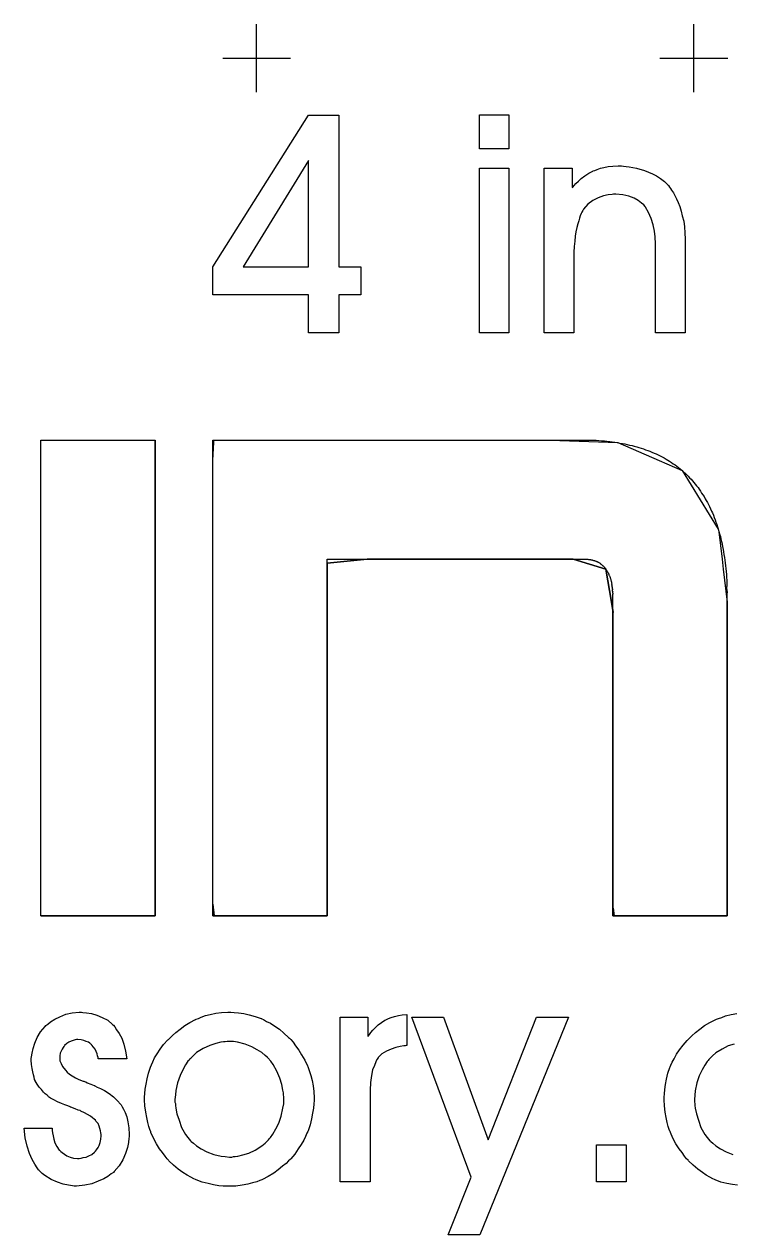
# Model space of a CAD drawing. Extents: x -69.4 to 29.6, y -21.9 to 37.7.
# Drawn here: x -44.67 to -39.97, y 16.65 to 24.66 of the extents above; entities that cross this region are included whole.
import ezdxf

# ---------------------------------------------------------------- set-up
doc = ezdxf.new("R2010")
doc.units = 0
doc.layers.add('gg1', color=1, linetype='CONTINUOUS')
doc.layers.add('gto', color=5, linetype='CONTINUOUS')

msp = doc.modelspace()

# ---------------------------------------------------------------- linework, layer by layer
at = {"layer": 'gg1', "color": 1}
for points in [[(-43.125086, 24.212048), (-43.125086, 24.662049)], [(-40.22908, 24.212048), (-40.22908, 24.662049)], [(-43.350087, 24.437049), (-42.900086, 24.437049)], [(-40.454081, 24.437049), (-40.00408, 24.437049)]]:
    msp.add_lwpolyline(points, dxfattribs=at)
at = {"layer": 'gto', "color": 5}
for points in [[(-42.580085, 23.055046), (-42.435085, 23.055046), (-42.435085, 22.870046), (-42.580085, 22.870046), (-42.580085, 22.618045), (-42.782086, 22.618045), (-42.782086, 22.870046), (-43.416087, 22.870046), (-43.416087, 23.055046), (-42.782086, 24.059048), (-42.580085, 24.059048), (-42.580085, 23.055046)], [(-41.454083, 23.836048), (-41.649083, 23.836048), (-41.649083, 24.062048), (-41.454083, 24.062048), (-41.454083, 23.836048)], [(-42.782086, 23.760048), (-43.214086, 23.055046), (-42.782086, 23.055046), (-42.782086, 23.760048)], [(-40.694081, 23.722047), (-40.678081, 23.720047), (-40.656081, 23.717047), (-40.609081, 23.708047), (-40.556081, 23.694047), (-40.502081, 23.672047), (-40.476081, 23.658047), (-40.450081, 23.641047), (-40.423081, 23.620047), (-40.402081, 23.599047), (-40.400081, 23.596047), (-40.397081, 23.594047), (-40.390081, 23.584047), (-40.383081, 23.575047), (-40.376081, 23.563047), (-40.364081, 23.546047), (-40.355081, 23.527047), (-40.343081, 23.506047), (-40.333081, 23.482047), (-40.321081, 23.456047), (-40.312081, 23.425047), (-40.305081, 23.394047), (-40.295081, 23.359047), (-40.290081, 23.321047), (-40.288081, 23.280047), (-40.286081, 23.238046), (-40.286081, 22.618045), (-40.483081, 22.618045), (-40.483081, 23.195046), (-40.483081, 23.197046), (-40.483081, 23.202046), (-40.483081, 23.212046), (-40.483081, 23.223046), (-40.485081, 23.238046), (-40.485081, 23.254047), (-40.490081, 23.292047), (-40.499081, 23.333047), (-40.511081, 23.375047), (-40.528081, 23.416047), (-40.549081, 23.451047), (-40.552081, 23.456047), (-40.561081, 23.466047), (-40.575081, 23.478047), (-40.597081, 23.494047), (-40.625081, 23.511047), (-40.659081, 23.523047), (-40.699081, 23.532047), (-40.746081, 23.537047), (-40.761082, 23.537047), (-40.770082, 23.535047), (-40.796082, 23.532047), (-40.827082, 23.525047), (-40.863082, 23.513047), (-40.898082, 23.494047), (-40.932082, 23.470047), (-40.960082, 23.437047), (-40.962082, 23.432047), (-40.965082, 23.428047), (-40.970082, 23.418047), (-40.974082, 23.409047), (-40.981082, 23.394047), (-40.986082, 23.378047), (-40.991082, 23.361047), (-40.998082, 23.340047), (-41.003082, 23.316047), (-41.010082, 23.288047), (-41.015082, 23.259047), (-41.017082, 23.226046), (-41.022082, 23.190046), (-41.024082, 23.152046), (-41.024082, 23.112046), (-41.024082, 22.618045), (-41.221082, 22.618045), (-41.221082, 23.708047), (-41.034082, 23.708047), (-41.034082, 23.582047), (-41.031082, 23.584047), (-41.022082, 23.594047), (-41.010082, 23.608047), (-40.993082, 23.622047), (-40.974082, 23.641047), (-40.951082, 23.658047), (-40.924082, 23.675047), (-40.898082, 23.689047), (-40.896082, 23.691047), (-40.884082, 23.694047), (-40.870082, 23.701047), (-40.848082, 23.708047), (-40.825082, 23.713047), (-40.796082, 23.720047), (-40.765082, 23.722047), (-40.730081, 23.725047), (-40.708081, 23.725047), (-40.694081, 23.722047)], [(-41.454083, 22.618045), (-41.649083, 22.618045), (-41.649083, 23.708047), (-41.454083, 23.708047), (-41.454083, 22.618045)], [(-43.797088, 18.758038), (-44.555089, 18.758038), (-44.555089, 21.908044), (-43.797088, 21.908044), (-43.797088, 18.758038)], [(-44.555089, 18.758038), (-44.555089, 21.908044)], [(-44.555089, 18.758038), (-44.555089, 21.908044)], [(-44.555089, 18.758038), (-43.797088, 18.758038), (-43.797088, 21.908044)], [(-44.555089, 21.908044), (-43.797088, 21.908044)], [(-43.797088, 18.758038), (-43.797088, 21.908044)], [(-43.415087, 21.909044), (-43.414087, 21.909044)], [(-43.415087, 21.908044), (-43.415087, 21.909044)], [(-40.732081, 21.892044), (-40.458081, 21.773044), (-40.307081, 21.707043), (-40.06708, 21.318043), (-40.06408, 21.301043), (-40.04208, 21.121042), (-40.03408, 21.055042), (-40.00708, 20.835042), (-40.00708, 20.768042), (-40.00708, 20.19404), (-40.00708, 20.00404), (-40.00708, 19.245038), (-40.00708, 19.086038), (-40.00708, 18.896038), (-40.00708, 18.810038), (-40.00708, 18.758038), (-40.756082, 18.758038), (-40.764082, 18.810038), (-40.764082, 18.896038), (-40.764082, 19.086038), (-40.764082, 19.245038), (-40.764082, 20.00404), (-40.764082, 20.19404), (-40.764082, 20.768042), (-40.775082, 20.835042), (-40.812082, 21.055042), (-41.027082, 21.121042), (-42.392085, 21.121042), (-42.658085, 21.094042), (-42.658085, 20.831042), (-42.658085, 20.627041), (-42.658085, 20.373041), (-42.658085, 19.306039), (-42.658085, 19.250039), (-42.658085, 18.913038), (-42.658085, 18.836038), (-42.658085, 18.758038), (-43.406087, 18.758038), (-43.415087, 18.836038), (-43.415087, 18.913038), (-43.415087, 19.250039), (-43.415087, 19.306039), (-43.415087, 20.373041), (-43.415087, 20.627041), (-43.415087, 20.831042), (-43.415087, 21.094042), (-43.415087, 21.121042), (-43.415087, 21.301043), (-43.415087, 21.318043), (-43.415087, 21.707043), (-43.415087, 21.773044), (-43.409087, 21.892044), (-43.408087, 21.908044), (-41.181082, 21.908044), (-40.732081, 21.892044)], [(-43.415087, 21.906044), (-43.415087, 21.908044)], [(-43.415087, 21.901044), (-43.415087, 21.906044)], [(-43.415087, 21.895044), (-43.415087, 21.901044)], [(-43.415087, 21.887044), (-43.415087, 21.895044)], [(-43.415087, 21.773044), (-43.409087, 21.892044)], [(-43.415087, 21.878044), (-43.415087, 21.887044)], [(-43.414087, 21.909044), (-43.411087, 21.909044)], [(-43.411087, 21.909044), (-43.407087, 21.909044)], [(-43.409087, 21.892044), (-43.408087, 21.908044)], [(-43.407087, 21.909044), (-43.401087, 21.909044)], [(-43.401087, 21.909044), (-43.394087, 21.909044)], [(-43.394087, 21.909044), (-43.387087, 21.909044)], [(-43.387087, 21.909044), (-43.377087, 21.909044)], [(-43.377087, 21.909044), (-43.366087, 21.909044)], [(-43.366087, 21.909044), (-43.353087, 21.909044)], [(-43.353087, 21.909044), (-43.341087, 21.909044)], [(-43.341087, 21.909044), (-43.326087, 21.909044)], [(-43.326087, 21.909044), (-43.311087, 21.909044)], [(-43.311087, 21.909044), (-43.294087, 21.909044)], [(-43.294087, 21.909044), (-43.276087, 21.909044)], [(-43.276087, 21.909044), (-43.257087, 21.909044)], [(-43.257087, 21.909044), (-43.237086, 21.909044)], [(-43.237086, 21.909044), (-43.216086, 21.909044)], [(-43.216086, 21.909044), (-43.194086, 21.909044)], [(-43.194086, 21.909044), (-43.171086, 21.909044)], [(-43.171086, 21.909044), (-43.147086, 21.909044)], [(-43.147086, 21.909044), (-43.123086, 21.909044)], [(-43.123086, 21.909044), (-43.098086, 21.909044)], [(-43.098086, 21.909044), (-43.070086, 21.909044)], [(-43.070086, 21.909044), (-43.043086, 21.909044)], [(-43.043086, 21.909044), (-43.016086, 21.909044)], [(-43.016086, 21.909044), (-42.987086, 21.909044)], [(-42.987086, 21.909044), (-42.957086, 21.909044)], [(-42.957086, 21.909044), (-42.927086, 21.909044)], [(-42.927086, 21.909044), (-42.897086, 21.909044)], [(-42.897086, 21.909044), (-42.865086, 21.909044)], [(-42.865086, 21.909044), (-42.834086, 21.909044)], [(-42.834086, 21.909044), (-42.801086, 21.909044)], [(-42.801086, 21.909044), (-42.768086, 21.909044)], [(-42.768086, 21.909044), (-42.735085, 21.909044)], [(-42.735085, 21.909044), (-42.700085, 21.909044)], [(-42.700085, 21.909044), (-42.666085, 21.909044)], [(-42.666085, 21.909044), (-42.631085, 21.909044)], [(-42.631085, 21.909044), (-42.596085, 21.909044)], [(-42.596085, 21.909044), (-42.560085, 21.909044)], [(-42.560085, 21.909044), (-42.525085, 21.909044)], [(-42.525085, 21.909044), (-42.489085, 21.909044)], [(-42.489085, 21.909044), (-42.452085, 21.909044)], [(-42.452085, 21.909044), (-42.416085, 21.909044)], [(-42.416085, 21.909044), (-42.379085, 21.909044)], [(-42.379085, 21.909044), (-42.342085, 21.909044)], [(-42.342085, 21.909044), (-42.305085, 21.909044)], [(-42.305085, 21.909044), (-42.268085, 21.909044)], [(-42.268085, 21.909044), (-42.231084, 21.909044)], [(-42.231084, 21.909044), (-42.193084, 21.909044)], [(-42.193084, 21.909044), (-42.156084, 21.909044)], [(-42.156084, 21.909044), (-42.119084, 21.909044)], [(-42.119084, 21.909044), (-42.082084, 21.909044)], [(-42.082084, 21.909044), (-42.046084, 21.909044)], [(-42.046084, 21.909044), (-42.009084, 21.909044)], [(-42.009084, 21.909044), (-41.972084, 21.909044)], [(-41.972084, 21.909044), (-41.935084, 21.909044)], [(-41.935084, 21.909044), (-41.899084, 21.909044)], [(-41.899084, 21.909044), (-41.862084, 21.909044)], [(-41.862084, 21.909044), (-41.826084, 21.909044)], [(-41.826084, 21.909044), (-41.791084, 21.909044)], [(-41.791084, 21.909044), (-41.755084, 21.909044)], [(-41.755084, 21.909044), (-41.720083, 21.909044)], [(-41.720083, 21.909044), (-41.685083, 21.909044)], [(-41.685083, 21.909044), (-41.651083, 21.909044)], [(-41.651083, 21.909044), (-41.617083, 21.909044)], [(-41.617083, 21.909044), (-41.584083, 21.909044)], [(-41.584083, 21.909044), (-41.552083, 21.909044)], [(-41.552083, 21.909044), (-41.520083, 21.909044)], [(-41.520083, 21.909044), (-41.488083, 21.909044)], [(-41.488083, 21.909044), (-41.457083, 21.909044)], [(-41.457083, 21.909044), (-41.427083, 21.909044)], [(-41.427083, 21.909044), (-41.396083, 21.909044)], [(-41.396083, 21.909044), (-41.368083, 21.909044)], [(-41.368083, 21.909044), (-41.339083, 21.909044)], [(-41.339083, 21.909044), (-41.312083, 21.909044)], [(-41.312083, 21.909044), (-41.285083, 21.909044)], [(-41.285083, 21.909044), (-41.259083, 21.909044)], [(-41.259083, 21.909044), (-41.234082, 21.909044)], [(-41.234082, 21.909044), (-41.210082, 21.909044)], [(-41.210082, 21.909044), (-41.186082, 21.909044)], [(-41.186082, 21.909044), (-41.164082, 21.909044)], [(-41.181082, 21.908044), (-40.732081, 21.892044)], [(-41.164082, 21.909044), (-41.142082, 21.909044)], [(-41.142082, 21.909044), (-41.122082, 21.909044)], [(-41.122082, 21.909044), (-41.102082, 21.909044)], [(-41.102082, 21.909044), (-41.084082, 21.909044)], [(-41.084082, 21.909044), (-41.066082, 21.909044)], [(-41.066082, 21.909044), (-41.051082, 21.909044)], [(-41.051082, 21.909044), (-41.035082, 21.909044)], [(-41.035082, 21.909044), (-41.022082, 21.909044)], [(-41.022082, 21.909044), (-41.009082, 21.909044)], [(-41.009082, 21.909044), (-40.997082, 21.909044)], [(-40.997082, 21.909044), (-40.988082, 21.909044)], [(-40.988082, 21.909044), (-40.979082, 21.909044)], [(-40.979082, 21.909044), (-40.971082, 21.909044)], [(-40.971082, 21.909044), (-40.965082, 21.909044)], [(-40.965082, 21.909044), (-40.960082, 21.909044)], [(-40.960082, 21.909044), (-40.957082, 21.909044)], [(-40.957082, 21.909044), (-40.955082, 21.909044)], [(-40.955082, 21.909044), (-40.951082, 21.909044)], [(-40.951082, 21.909044), (-40.931082, 21.908044)], [(-40.931082, 21.908044), (-40.913082, 21.908044)], [(-40.913082, 21.908044), (-40.894082, 21.907044)], [(-40.894082, 21.907044), (-40.876082, 21.907044)], [(-40.876082, 21.907044), (-40.857082, 21.906044)], [(-40.857082, 21.906044), (-40.840082, 21.904044)], [(-40.840082, 21.904044), (-40.821082, 21.903044)], [(-40.821082, 21.903044), (-40.804082, 21.901044)], [(-40.804082, 21.901044), (-40.786082, 21.899044)], [(-40.786082, 21.899044), (-40.770082, 21.897044)], [(-40.770082, 21.897044), (-40.752082, 21.895044)], [(-40.752082, 21.895044), (-40.736081, 21.892044)], [(-40.736081, 21.892044), (-40.719081, 21.889044)], [(-40.732081, 21.892044), (-40.458081, 21.773044)], [(-40.719081, 21.889044), (-40.702081, 21.886044)], [(-40.702081, 21.886044), (-40.686081, 21.883044)], [(-40.686081, 21.883044), (-40.670081, 21.880044)], [(-43.415087, 21.867044), (-43.415087, 21.878044)], [(-43.415087, 21.854044), (-43.415087, 21.867044)], [(-43.415087, 21.839044), (-43.415087, 21.854044)], [(-43.415087, 21.824044), (-43.415087, 21.839044)], [(-43.415087, 21.805044), (-43.415087, 21.824044)], [(-43.415087, 21.787044), (-43.415087, 21.805044)], [(-40.670081, 21.880044), (-40.654081, 21.876044)], [(-40.654081, 21.876044), (-40.638081, 21.873044)], [(-40.638081, 21.873044), (-40.623081, 21.869044)], [(-40.623081, 21.869044), (-40.607081, 21.865044)], [(-40.607081, 21.865044), (-40.593081, 21.860044)], [(-40.593081, 21.860044), (-40.578081, 21.855044)], [(-40.578081, 21.855044), (-40.562081, 21.850044)], [(-40.562081, 21.850044), (-40.548081, 21.845044)], [(-40.548081, 21.845044), (-40.534081, 21.840044)], [(-40.534081, 21.840044), (-40.520081, 21.835044)], [(-40.520081, 21.835044), (-40.506081, 21.829044)], [(-40.506081, 21.829044), (-40.492081, 21.823044)], [(-40.492081, 21.823044), (-40.479081, 21.817044)], [(-40.479081, 21.817044), (-40.465081, 21.810044)], [(-40.465081, 21.810044), (-40.451081, 21.804044)], [(-40.451081, 21.804044), (-40.439081, 21.798044)], [(-43.415087, 21.766044), (-43.415087, 21.787044)], [(-43.415087, 21.707043), (-43.415087, 21.773044)], [(-43.415087, 21.744043), (-43.415087, 21.766044)], [(-43.415087, 21.721043), (-43.415087, 21.744043)], [(-43.415087, 21.696043), (-43.415087, 21.721043)], [(-40.458081, 21.773044), (-40.307081, 21.707043)], [(-40.439081, 21.798044), (-40.426081, 21.790044)], [(-40.426081, 21.790044), (-40.413081, 21.783044)], [(-40.413081, 21.783044), (-40.401081, 21.775044)], [(-40.401081, 21.775044), (-40.389081, 21.768044)], [(-40.389081, 21.768044), (-40.376081, 21.761044)], [(-40.376081, 21.761044), (-40.365081, 21.752044)], [(-40.365081, 21.752044), (-40.353081, 21.744043)], [(-40.353081, 21.744043), (-40.341081, 21.735043)], [(-40.341081, 21.735043), (-40.331081, 21.727043)], [(-40.331081, 21.727043), (-40.319081, 21.718043)], [(-43.415087, 21.318043), (-43.415087, 21.707043)], [(-43.415087, 21.670043), (-43.415087, 21.696043)], [(-43.415087, 21.643043), (-43.415087, 21.670043)], [(-43.415087, 21.614043), (-43.415087, 21.643043)], [(-40.319081, 21.718043), (-40.308081, 21.709043)], [(-40.308081, 21.709043), (-40.298081, 21.699043)], [(-40.307081, 21.707043), (-40.06708, 21.318043)], [(-40.298081, 21.699043), (-40.287081, 21.690043)], [(-40.287081, 21.690043), (-40.277081, 21.680043)], [(-40.277081, 21.680043), (-40.267081, 21.670043)], [(-40.267081, 21.670043), (-40.257081, 21.659043)], [(-40.257081, 21.659043), (-40.24708, 21.650043)], [(-40.24708, 21.650043), (-40.23808, 21.639043)], [(-43.415087, 21.584043), (-43.415087, 21.614043)], [(-43.415087, 21.553043), (-43.415087, 21.584043)], [(-40.23808, 21.639043), (-40.22908, 21.628043)], [(-40.22908, 21.628043), (-40.22008, 21.617043)], [(-40.22008, 21.617043), (-40.21008, 21.606043)], [(-40.21008, 21.606043), (-40.20108, 21.594043)], [(-40.20108, 21.594043), (-40.19408, 21.583043)], [(-40.19408, 21.583043), (-40.18508, 21.571043)], [(-40.18508, 21.571043), (-40.17708, 21.558043)], [(-43.415087, 21.521043), (-43.415087, 21.553043)], [(-43.415087, 21.488043), (-43.415087, 21.521043)], [(-43.415087, 21.454043), (-43.415087, 21.488043)], [(-40.17708, 21.558043), (-40.16808, 21.546043)], [(-40.16808, 21.546043), (-40.16008, 21.534043)], [(-40.16008, 21.534043), (-40.15408, 21.520043)], [(-40.15408, 21.520043), (-40.14608, 21.508043)], [(-40.14608, 21.508043), (-40.13908, 21.495043)], [(-40.13908, 21.495043), (-40.13108, 21.481043)], [(-40.13108, 21.481043), (-40.12408, 21.468043)], [(-43.415087, 21.419043), (-43.415087, 21.454043)], [(-43.415087, 21.382043), (-43.415087, 21.419043)], [(-40.12408, 21.468043), (-40.11908, 21.454043)], [(-40.11908, 21.454043), (-40.11208, 21.439043)], [(-40.11208, 21.439043), (-40.10608, 21.426043)], [(-40.10608, 21.426043), (-40.09908, 21.411043)], [(-40.09908, 21.411043), (-40.09308, 21.397043)], [(-43.415087, 21.345043), (-43.415087, 21.382043)], [(-43.415087, 21.307043), (-43.415087, 21.345043)], [(-40.09308, 21.397043), (-40.08708, 21.381043)], [(-40.08708, 21.381043), (-40.08308, 21.366043)], [(-40.08308, 21.366043), (-40.07708, 21.351043)], [(-40.07708, 21.351043), (-40.07208, 21.335043)], [(-40.07208, 21.335043), (-40.06708, 21.320043)], [(-40.06708, 21.320043), (-40.06208, 21.303043)], [(-43.415087, 21.301043), (-43.415087, 21.318043)], [(-43.415087, 21.268043), (-43.415087, 21.307043)], [(-43.415087, 21.121042), (-43.415087, 21.301043)], [(-43.415087, 21.229042), (-43.415087, 21.268043)], [(-40.06708, 21.318043), (-40.06408, 21.301043)], [(-40.06408, 21.301043), (-40.04208, 21.121042)], [(-40.06208, 21.303043), (-40.05808, 21.288043)], [(-40.05808, 21.288043), (-40.05308, 21.271043)], [(-40.05308, 21.271043), (-40.04908, 21.255043)], [(-40.04908, 21.255043), (-40.04608, 21.238042)], [(-43.415087, 21.188042), (-43.415087, 21.229042)], [(-43.415087, 21.148042), (-43.415087, 21.188042)], [(-40.04608, 21.238042), (-40.04208, 21.221042)], [(-40.04208, 21.221042), (-40.03808, 21.203042)], [(-40.03808, 21.203042), (-40.03508, 21.185042)], [(-40.03508, 21.185042), (-40.03208, 21.168042)], [(-40.03208, 21.168042), (-40.02908, 21.150042)], [(-43.415087, 21.106042), (-43.415087, 21.148042)], [(-43.415087, 21.094042), (-43.415087, 21.121042)], [(-43.415087, 18.758038), (-43.414087, 18.758038), (-43.413087, 18.758038), (-43.412087, 18.758038), (-43.410087, 18.758038), (-43.408087, 18.758038), (-43.405087, 18.758038), (-43.402087, 18.758038), (-43.398087, 18.758038), (-43.395087, 18.758038), (-43.390087, 18.758038), (-43.387087, 18.758038), (-43.381087, 18.758038), (-43.376087, 18.758038), (-43.370087, 18.758038), (-43.364087, 18.758038), (-43.358087, 18.758038), (-43.352087, 18.758038), (-43.345087, 18.758038), (-43.338087, 18.758038), (-43.330087, 18.758038), (-43.322087, 18.758038), (-43.315087, 18.758038), (-43.307087, 18.758038), (-43.298087, 18.758038), (-43.289087, 18.758038), (-43.280087, 18.758038), (-43.272087, 18.758038), (-43.262087, 18.758038), (-43.252087, 18.758038), (-43.243086, 18.758038), (-43.233086, 18.758038), (-43.223086, 18.758038), (-43.212086, 18.758038), (-43.203086, 18.758038), (-43.192086, 18.758038), (-43.181086, 18.758038), (-43.171086, 18.758038), (-43.160086, 18.758038), (-43.149086, 18.758038), (-43.137086, 18.758038), (-43.127086, 18.758038), (-43.115086, 18.758038), (-43.104086, 18.758038), (-43.093086, 18.758038), (-43.082086, 18.758038), (-43.070086, 18.758038), (-43.059086, 18.758038), (-43.047086, 18.758038), (-43.036086, 18.758038), (-43.025086, 18.758038), (-43.013086, 18.758038), (-43.001086, 18.758038), (-42.990086, 18.758038), (-42.979086, 18.758038), (-42.967086, 18.758038), (-42.956086, 18.758038), (-42.945086, 18.758038), (-42.934086, 18.758038), (-42.923086, 18.758038), (-42.912086, 18.758038), (-42.901086, 18.758038), (-42.890086, 18.758038), (-42.880086, 18.758038), (-42.870086, 18.758038), (-42.859086, 18.758038), (-42.848086, 18.758038), (-42.839086, 18.758038), (-42.829086, 18.758038), (-42.819086, 18.758038), (-42.809086, 18.758038), (-42.801086, 18.758038), (-42.791086, 18.758038), (-42.782086, 18.758038), (-42.774086, 18.758038), (-42.766086, 18.758038), (-42.757086, 18.758038), (-42.749085, 18.758038), (-42.741085, 18.758038), (-42.735085, 18.758038), (-42.728085, 18.758038), (-42.721085, 18.758038), (-42.714085, 18.758038), (-42.708085, 18.758038), (-42.701085, 18.758038), (-42.697085, 18.758038), (-42.691085, 18.758038), (-42.686085, 18.758038), (-42.682085, 18.758038), (-42.677085, 18.758038), (-42.674085, 18.758038), (-42.670085, 18.758038), (-42.667085, 18.758038), (-42.664085, 18.758038), (-42.662085, 18.758038), (-42.661085, 18.758038), (-42.660085, 18.758038), (-42.659085, 18.758038), (-42.658085, 18.758038), (-42.658085, 18.759038), (-42.658085, 18.762038), (-42.658085, 18.766038), (-42.658085, 18.772038), (-42.658085, 18.779038), (-42.658085, 18.788038), (-42.658085, 18.796038), (-42.658085, 18.807038), (-42.658085, 18.819038), (-42.658085, 18.832038), (-42.658085, 18.846038), (-42.658085, 18.862038), (-42.658085, 18.877038), (-42.658085, 18.895038), (-42.658085, 18.913038), (-42.658085, 18.933038), (-42.658085, 18.953038), (-42.658085, 18.974038), (-42.658085, 18.997038), (-42.658085, 19.019038), (-42.658085, 19.044038), (-42.658085, 19.068038), (-42.658085, 19.093038), (-42.658085, 19.119038), (-42.658085, 19.147038), (-42.658085, 19.175038), (-42.658085, 19.203038), (-42.658085, 19.231038), (-42.658085, 19.261039), (-42.658085, 19.292039), (-42.658085, 19.323039), (-42.658085, 19.354039), (-42.658085, 19.385039), (-42.658085, 19.417039), (-42.658085, 19.450039), (-42.658085, 19.483039), (-42.658085, 19.516039), (-42.658085, 19.551039), (-42.658085, 19.585039), (-42.658085, 19.620039), (-42.658085, 19.654039), (-42.658085, 19.689039), (-42.658085, 19.724039), (-42.658085, 19.76004), (-42.658085, 19.79504), (-42.658085, 19.83104), (-42.658085, 19.86604), (-42.658085, 19.90204), (-42.658085, 19.93804), (-42.658085, 19.97304), (-42.658085, 20.00904), (-42.658085, 20.04504), (-42.658085, 20.08004), (-42.658085, 20.11604), (-42.658085, 20.15104), (-42.658085, 20.18604), (-42.658085, 20.22104), (-42.658085, 20.256041), (-42.658085, 20.290041), (-42.658085, 20.324041), (-42.658085, 20.358041), (-42.658085, 20.392041), (-42.658085, 20.425041), (-42.658085, 20.458041), (-42.658085, 20.491041), (-42.658085, 20.522041), (-42.658085, 20.553041), (-42.658085, 20.584041), (-42.658085, 20.614041), (-42.658085, 20.644041), (-42.658085, 20.674041), (-42.658085, 20.702041), (-42.658085, 20.729041), (-42.658085, 20.756042), (-42.658085, 20.783042), (-42.658085, 20.808042), (-42.658085, 20.833042), (-42.658085, 20.857042), (-42.658085, 20.880042), (-42.658085, 20.902042), (-42.658085, 20.924042), (-42.658085, 20.944042), (-42.658085, 20.964042), (-42.658085, 20.982042), (-42.658085, 21.000042), (-42.658085, 21.016042), (-42.658085, 21.032042), (-42.658085, 21.045042), (-42.658085, 21.059042), (-42.658085, 21.071042), (-42.658085, 21.081042), (-42.658085, 21.091042), (-42.658085, 21.099042), (-42.658085, 21.106042), (-42.658085, 21.112042), (-42.658085, 21.116042), (-42.658085, 21.119042), (-42.658085, 21.120042), (-42.658085, 21.121042), (-42.657085, 21.121042), (-42.655085, 21.121042), (-42.652085, 21.121042), (-42.648085, 21.121042), (-42.643085, 21.121042), (-42.637085, 21.121042), (-42.631085, 21.121042), (-42.624085, 21.121042), (-42.615085, 21.121042), (-42.606085, 21.121042), (-42.595085, 21.121042), (-42.585085, 21.121042), (-42.573085, 21.121042), (-42.560085, 21.121042), (-42.548085, 21.121042), (-42.533085, 21.121042), (-42.518085, 21.121042), (-42.504085, 21.121042), (-42.487085, 21.121042), (-42.471085, 21.121042), (-42.454085, 21.121042), (-42.437085, 21.121042), (-42.418085, 21.121042), (-42.399085, 21.121042), (-42.379085, 21.121042), (-42.360085, 21.121042), (-42.339085, 21.121042), (-42.318085, 21.121042), (-42.298085, 21.121042), (-42.275085, 21.121042), (-42.254085, 21.121042), (-42.230084, 21.121042), (-42.208084, 21.121042), (-42.185084, 21.121042), (-42.161084, 21.121042), (-42.137084, 21.121042), (-42.114084, 21.121042), (-42.089084, 21.121042), (-42.064084, 21.121042), (-42.040084, 21.121042), (-42.014084, 21.121042), (-41.989084, 21.121042), (-41.964084, 21.121042), (-41.938084, 21.121042), (-41.913084, 21.121042), (-41.887084, 21.121042), (-41.862084, 21.121042), (-41.836084, 21.121042), (-41.810084, 21.121042), (-41.785084, 21.121042), (-41.758084, 21.121042), (-41.733083, 21.121042), (-41.707083, 21.121042), (-41.682083, 21.121042), (-41.656083, 21.121042), (-41.631083, 21.121042), (-41.606083, 21.121042), (-41.580083, 21.121042), (-41.555083, 21.121042), (-41.531083, 21.121042), (-41.506083, 21.121042), (-41.482083, 21.121042), (-41.459083, 21.121042), (-41.434083, 21.121042), (-41.411083, 21.121042), (-41.389083, 21.121042), (-41.365083, 21.121042), (-41.344083, 21.121042), (-41.321083, 21.121042), (-41.300083, 21.121042), (-41.280083, 21.121042), (-41.258083, 21.121042), (-41.239082, 21.121042), (-41.219082, 21.121042), (-41.200082, 21.121042), (-41.181082, 21.121042), (-41.164082, 21.121042), (-41.146082, 21.121042), (-41.130082, 21.121042), (-41.113082, 21.121042), (-41.098082, 21.121042), (-41.083082, 21.121042), (-41.069082, 21.121042), (-41.056082, 21.121042), (-41.043082, 21.121042), (-41.031082, 21.121042), (-41.020082, 21.121042), (-41.009082, 21.121042), (-41.000082, 21.121042), (-40.992082, 21.121042), (-40.984082, 21.121042), (-40.977082, 21.121042), (-40.970082, 21.121042), (-40.965082, 21.121042), (-40.961082, 21.121042), (-40.957082, 21.121042), (-40.956082, 21.121042), (-40.955082, 21.121042), (-40.953082, 21.121042), (-40.950082, 21.121042), (-40.946082, 21.120042), (-40.942082, 21.120042), (-40.938082, 21.120042), (-40.934082, 21.120042), (-40.931082, 21.120042), (-40.927082, 21.119042), (-40.923082, 21.119042), (-40.921082, 21.118042), (-40.917082, 21.118042), (-40.914082, 21.117042), (-40.910082, 21.116042), (-40.907082, 21.116042), (-40.903082, 21.115042), (-40.900082, 21.114042), (-40.897082, 21.113042), (-40.894082, 21.112042), (-40.890082, 21.112042), (-40.887082, 21.111042), (-40.884082, 21.110042), (-40.882082, 21.109042), (-40.879082, 21.108042), (-40.876082, 21.107042), (-40.873082, 21.105042), (-40.870082, 21.104042), (-40.867082, 21.103042), (-40.864082, 21.101042), (-40.861082, 21.100042), (-40.858082, 21.098042), (-40.856082, 21.096042), (-40.853082, 21.095042), (-40.850082, 21.093042), (-40.848082, 21.091042), (-40.846082, 21.089042), (-40.844082, 21.087042), (-40.841082, 21.085042), (-40.839082, 21.083042), (-40.836082, 21.081042), (-40.834082, 21.079042), (-40.831082, 21.077042), (-40.829082, 21.076042), (-40.827082, 21.073042), (-40.825082, 21.071042), (-40.822082, 21.069042), (-40.820082, 21.066042), (-40.818082, 21.064042), (-40.816082, 21.061042), (-40.814082, 21.058042), (-40.812082, 21.056042), (-40.811082, 21.053042), (-40.809082, 21.050042), (-40.807082, 21.047042), (-40.805082, 21.044042), (-40.804082, 21.042042), (-40.802082, 21.039042), (-40.800082, 21.036042), (-40.798082, 21.033042), (-40.797082, 21.030042), (-40.795082, 21.027042), (-40.794082, 21.024042), (-40.792082, 21.020042), (-40.791082, 21.017042), (-40.789082, 21.013042), (-40.788082, 21.010042), (-40.786082, 21.006042), (-40.785082, 21.003042), (-40.784082, 21.000042), (-40.782082, 20.996042), (-40.781082, 20.993042), (-40.780082, 20.989042), (-40.779082, 20.985042), (-40.778082, 20.981042), (-40.777082, 20.977042), (-40.776082, 20.973042), (-40.775082, 20.969042), (-40.775082, 20.966042), (-40.774082, 20.961042), (-40.773082, 20.957042), (-40.772082, 20.953042)], [(-43.415087, 21.063042), (-43.415087, 21.106042)], [(-43.415087, 20.831042), (-43.415087, 21.094042)], [(-42.658085, 21.094042), (-42.392085, 21.121042)], [(-42.658085, 20.831042), (-42.658085, 21.094042)], [(-41.027082, 21.121042), (-40.812082, 21.055042)], [(-40.04208, 21.121042), (-40.03408, 21.055042)], [(-40.02908, 21.150042), (-40.02608, 21.132042)], [(-40.02608, 21.132042), (-40.02308, 21.113042)], [(-40.02308, 21.113042), (-40.02108, 21.095042)], [(-40.02108, 21.095042), (-40.01908, 21.076042)], [(-43.415087, 21.020042), (-43.415087, 21.063042)], [(-43.415087, 20.976042), (-43.415087, 21.020042)], [(-40.812082, 21.055042), (-40.775082, 20.835042)], [(-40.03408, 21.055042), (-40.00708, 20.835042)], [(-40.01908, 21.076042), (-40.01608, 21.058042)], [(-40.01608, 21.058042), (-40.01508, 21.039042)], [(-40.01508, 21.039042), (-40.01308, 21.019042)], [(-40.01308, 21.019042), (-40.01208, 21.000042)], [(-40.01208, 21.000042), (-40.01108, 20.979042)], [(-43.415087, 20.932042), (-43.415087, 20.976042)], [(-43.415087, 20.888042), (-43.415087, 20.932042)], [(-40.772082, 20.948042), (-40.772082, 20.953042)], [(-40.772082, 20.948042), (-40.771082, 20.944042), (-40.770082, 20.939042)], [(-40.770082, 20.935042), (-40.770082, 20.939042)], [(-40.770082, 20.935042), (-40.769082, 20.931042), (-40.768082, 20.927042)], [(-40.768082, 20.922042), (-40.768082, 20.927042)], [(-40.768082, 20.922042), (-40.767082, 20.917042)], [(-40.01108, 20.979042), (-40.01008, 20.960042)], [(-40.01008, 20.960042), (-40.00908, 20.939042)], [(-40.00908, 20.919042), (-40.00908, 20.939042)], [(-43.415087, 20.842042), (-43.415087, 20.888042)], [(-43.415087, 20.796042), (-43.415087, 20.842042)], [(-40.767082, 20.912042), (-40.767082, 20.917042)], [(-40.767082, 20.908042), (-40.767082, 20.912042)], [(-40.767082, 20.908042), (-40.766082, 20.903042)], [(-40.766082, 20.898042), (-40.766082, 20.903042)], [(-40.766082, 20.894042), (-40.766082, 20.898042)], [(-40.766082, 20.894042), (-40.765082, 20.888042)], [(-40.765082, 20.883042), (-40.765082, 20.888042)], [(-40.765082, 20.878042), (-40.765082, 20.883042)], [(-40.765082, 20.873042), (-40.765082, 20.878042)], [(-40.765082, 20.868042), (-40.765082, 20.873042)], [(-40.765082, 20.862042), (-40.765082, 20.868042)], [(-40.765082, 20.858042), (-40.765082, 20.862042)], [(-40.765082, 20.858042), (-40.765082, 20.858042)], [(-40.765082, 20.856042), (-40.765082, 20.858042)], [(-40.765082, 20.852042), (-40.765082, 20.856042)], [(-40.765082, 20.848042), (-40.765082, 20.852042)], [(-40.765082, 20.842042), (-40.765082, 20.848042)], [(-40.765082, 20.835042), (-40.765082, 20.842042)], [(-40.00908, 20.919042), (-40.00808, 20.898042)], [(-40.00808, 18.758038), (-40.00808, 18.760038), (-40.00808, 18.763038), (-40.00808, 18.768038), (-40.00808, 18.773038), (-40.00808, 18.780038), (-40.00808, 18.788038), (-40.00808, 18.796038), (-40.00808, 18.807038), (-40.00808, 18.818038), (-40.00808, 18.829038), (-40.00808, 18.843038), (-40.00808, 18.857038), (-40.00808, 18.872038), (-40.00808, 18.888038), (-40.00808, 18.904038), (-40.00808, 18.922038), (-40.00808, 18.940038), (-40.00808, 18.960038), (-40.00808, 18.980038), (-40.00808, 19.001038), (-40.00808, 19.022038), (-40.00808, 19.044038), (-40.00808, 19.068038), (-40.00808, 19.091038), (-40.00808, 19.116038), (-40.00808, 19.141038), (-40.00808, 19.166038), (-40.00808, 19.192038), (-40.00808, 19.219038), (-40.00808, 19.246038), (-40.00808, 19.273039), (-40.00808, 19.301039), (-40.00808, 19.330039), (-40.00808, 19.359039), (-40.00808, 19.388039), (-40.00808, 19.417039), (-40.00808, 19.447039), (-40.00808, 19.478039), (-40.00808, 19.509039), (-40.00808, 19.539039), (-40.00808, 19.570039), (-40.00808, 19.601039), (-40.00808, 19.632039), (-40.00808, 19.663039), (-40.00808, 19.696039), (-40.00808, 19.727039), (-40.00808, 19.75904), (-40.00808, 19.79104), (-40.00808, 19.82204), (-40.00808, 19.85404), (-40.00808, 19.88604), (-40.00808, 19.91704), (-40.00808, 19.95004), (-40.00808, 19.98104), (-40.00808, 20.01204), (-40.00808, 20.04304), (-40.00808, 20.07404), (-40.00808, 20.10504), (-40.00808, 20.13504), (-40.00808, 20.16604), (-40.00808, 20.19604), (-40.00808, 20.22504), (-40.00808, 20.254041), (-40.00808, 20.283041), (-40.00808, 20.312041), (-40.00808, 20.340041), (-40.00808, 20.368041), (-40.00808, 20.394041), (-40.00808, 20.422041), (-40.00808, 20.448041), (-40.00808, 20.473041), (-40.00808, 20.498041), (-40.00808, 20.523041), (-40.00808, 20.546041), (-40.00808, 20.569041), (-40.00808, 20.592041), (-40.00808, 20.613041), (-40.00808, 20.635041), (-40.00808, 20.654041), (-40.00808, 20.674041), (-40.00808, 20.692041), (-40.00808, 20.710041), (-40.00808, 20.727041), (-40.00808, 20.743041), (-40.00808, 20.758042), (-40.00808, 20.772042), (-40.00808, 20.785042), (-40.00808, 20.797042), (-40.00808, 20.809042), (-40.00808, 20.819042), (-40.00808, 20.827042), (-40.00808, 20.835042), (-40.00808, 20.842042), (-40.00808, 20.848042), (-40.00808, 20.853042), (-40.00808, 20.856042), (-40.00808, 20.858042), (-40.00808, 20.858042), (-40.00808, 20.877042), (-40.00808, 20.898042)], [(-43.415087, 20.627041), (-43.415087, 20.831042)], [(-43.415087, 20.750042), (-43.415087, 20.796042)], [(-42.658085, 20.627041), (-42.658085, 20.831042)], [(-40.775082, 20.835042), (-40.764082, 20.768042)], [(-40.765082, 20.826042), (-40.765082, 20.835042)], [(-40.765082, 20.818042), (-40.765082, 20.826042)], [(-40.765082, 20.808042), (-40.765082, 20.818042)], [(-40.765082, 20.796042), (-40.765082, 20.808042)], [(-40.765082, 20.784042), (-40.765082, 20.796042)], [(-40.765082, 20.771042), (-40.765082, 20.784042)], [(-40.765082, 20.756042), (-40.765082, 20.771042)], [(-40.764082, 20.19404), (-40.764082, 20.768042)], [(-40.00708, 20.768042), (-40.00708, 20.835042)], [(-40.00708, 20.19404), (-40.00708, 20.768042)], [(-43.415087, 20.704041), (-43.415087, 20.750042)], [(-43.415087, 20.658041), (-43.415087, 20.704041)], [(-40.765082, 20.742041), (-40.765082, 20.756042)], [(-40.765082, 20.725041), (-40.765082, 20.742041)], [(-40.765082, 20.709041), (-40.765082, 20.725041)], [(-40.765082, 20.690041), (-40.765082, 20.709041)], [(-40.765082, 20.672041), (-40.765082, 20.690041)], [(-43.415087, 20.610041), (-43.415087, 20.658041)], [(-43.415087, 20.373041), (-43.415087, 20.627041)], [(-43.415087, 20.564041), (-43.415087, 20.610041)], [(-42.658085, 20.373041), (-42.658085, 20.627041)], [(-40.765082, 20.652041), (-40.765082, 20.672041)], [(-40.765082, 20.632041), (-40.765082, 20.652041)], [(-40.765082, 20.611041), (-40.765082, 20.632041)], [(-40.765082, 20.589041), (-40.765082, 20.611041)], [(-43.415087, 20.516041), (-43.415087, 20.564041)], [(-40.765082, 20.567041), (-40.765082, 20.589041)], [(-40.765082, 20.544041), (-40.765082, 20.567041)], [(-40.765082, 20.520041), (-40.765082, 20.544041)], [(-40.765082, 20.496041), (-40.765082, 20.520041)], [(-43.415087, 20.469041), (-43.415087, 20.516041)], [(-43.415087, 20.422041), (-43.415087, 20.469041)], [(-40.765082, 20.470041), (-40.765082, 20.496041)], [(-40.765082, 20.445041), (-40.765082, 20.470041)], [(-40.765082, 20.419041), (-40.765082, 20.445041)], [(-43.415087, 20.374041), (-43.415087, 20.422041)], [(-43.415087, 20.326041), (-43.415087, 20.374041)], [(-43.415087, 19.306039), (-43.415087, 20.373041)], [(-42.658085, 19.306039), (-42.658085, 20.373041)], [(-40.765082, 20.392041), (-40.765082, 20.419041)], [(-40.765082, 20.365041), (-40.765082, 20.392041)], [(-40.765082, 20.337041), (-40.765082, 20.365041)], [(-43.415087, 20.278041), (-43.415087, 20.326041)], [(-43.415087, 20.23104), (-43.415087, 20.278041)], [(-40.765082, 20.309041), (-40.765082, 20.337041)], [(-40.765082, 20.280041), (-40.765082, 20.309041)], [(-40.765082, 20.251041), (-40.765082, 20.280041)], [(-43.415087, 20.18304), (-43.415087, 20.23104)], [(-40.765082, 20.22204), (-40.765082, 20.251041)], [(-40.765082, 20.19304), (-40.765082, 20.22204)], [(-43.415087, 20.13504), (-43.415087, 20.18304)], [(-43.415087, 20.08904), (-43.415087, 20.13504)], [(-40.765082, 20.16304), (-40.765082, 20.19304)], [(-40.765082, 20.13204), (-40.765082, 20.16304)], [(-40.765082, 20.10204), (-40.765082, 20.13204)], [(-40.764082, 20.00404), (-40.764082, 20.19404)], [(-40.00708, 20.00404), (-40.00708, 20.19404)], [(-43.415087, 20.04104), (-43.415087, 20.08904)], [(-43.415087, 19.99404), (-43.415087, 20.04104)], [(-40.765082, 20.07104), (-40.765082, 20.10204)], [(-40.765082, 20.04004), (-40.765082, 20.07104)], [(-40.765082, 20.00904), (-40.765082, 20.04004)], [(-43.415087, 19.94804), (-43.415087, 19.99404)], [(-40.765082, 19.97804), (-40.765082, 20.00904)], [(-40.765082, 19.94604), (-40.765082, 19.97804)], [(-40.764082, 19.245038), (-40.764082, 20.00404)], [(-40.00708, 19.245038), (-40.00708, 20.00404)], [(-43.415087, 19.90204), (-43.415087, 19.94804)], [(-43.415087, 19.85604), (-43.415087, 19.90204)], [(-40.765082, 19.91404), (-40.765082, 19.94604)], [(-40.765082, 19.88204), (-40.765082, 19.91404)], [(-40.765082, 19.85104), (-40.765082, 19.88204)], [(-43.415087, 19.81004), (-43.415087, 19.85604)], [(-43.415087, 19.76604), (-43.415087, 19.81004)], [(-40.765082, 19.81904), (-40.765082, 19.85104)], [(-40.765082, 19.78704), (-40.765082, 19.81904)], [(-43.415087, 19.721039), (-43.415087, 19.76604)], [(-43.415087, 19.677039), (-43.415087, 19.721039)], [(-40.765082, 19.75604), (-40.765082, 19.78704)], [(-40.765082, 19.724039), (-40.765082, 19.75604)], [(-40.765082, 19.693039), (-40.765082, 19.724039)], [(-43.415087, 19.633039), (-43.415087, 19.677039)], [(-40.765082, 19.660039), (-40.765082, 19.693039)], [(-40.765082, 19.629039), (-40.765082, 19.660039)], [(-43.415087, 19.590039), (-43.415087, 19.633039)], [(-43.415087, 19.548039), (-43.415087, 19.590039)], [(-40.765082, 19.598039), (-40.765082, 19.629039)], [(-40.765082, 19.567039), (-40.765082, 19.598039)], [(-40.765082, 19.536039), (-40.765082, 19.567039)], [(-43.415087, 19.507039), (-43.415087, 19.548039)], [(-43.415087, 19.465039), (-43.415087, 19.507039)], [(-40.765082, 19.505039), (-40.765082, 19.536039)], [(-40.765082, 19.475039), (-40.765082, 19.505039)], [(-43.415087, 19.425039), (-43.415087, 19.465039)], [(-43.415087, 19.386039), (-43.415087, 19.425039)], [(-40.765082, 19.444039), (-40.765082, 19.475039)], [(-40.765082, 19.414039), (-40.765082, 19.444039)], [(-40.765082, 19.385039), (-40.765082, 19.414039)], [(-43.415087, 19.347039), (-43.415087, 19.386039)], [(-43.415087, 19.309039), (-43.415087, 19.347039)], [(-40.765082, 19.356039), (-40.765082, 19.385039)], [(-40.765082, 19.327039), (-40.765082, 19.356039)], [(-40.765082, 19.298039), (-40.765082, 19.327039)], [(-43.415087, 19.272039), (-43.415087, 19.309039)], [(-43.415087, 19.250039), (-43.415087, 19.306039)], [(-43.415087, 19.237038), (-43.415087, 19.272039)], [(-43.415087, 18.913038), (-43.415087, 19.250039)], [(-43.415087, 19.202038), (-43.415087, 19.237038)], [(-42.658085, 19.250039), (-42.658085, 19.306039)], [(-42.658085, 18.913038), (-42.658085, 19.250039)], [(-40.765082, 19.270039), (-40.765082, 19.298039)], [(-40.765082, 19.243038), (-40.765082, 19.270039)], [(-40.765082, 19.216038), (-40.765082, 19.243038)], [(-40.764082, 19.086038), (-40.764082, 19.245038)], [(-40.00708, 19.086038), (-40.00708, 19.245038)], [(-43.415087, 19.168038), (-43.415087, 19.202038)], [(-43.415087, 19.135038), (-43.415087, 19.168038)], [(-40.765082, 19.189038), (-40.765082, 19.216038)], [(-40.765082, 19.163038), (-40.765082, 19.189038)], [(-40.765082, 19.138038), (-40.765082, 19.163038)], [(-43.415087, 19.104038), (-43.415087, 19.135038)], [(-43.415087, 19.073038), (-43.415087, 19.104038)], [(-40.765082, 19.114038), (-40.765082, 19.138038)], [(-40.765082, 19.089038), (-40.765082, 19.114038)], [(-40.765082, 19.066038), (-40.765082, 19.089038)], [(-40.764082, 18.896038), (-40.764082, 19.086038)], [(-40.00708, 18.896038), (-40.00708, 19.086038)], [(-43.415087, 19.044038), (-43.415087, 19.073038)], [(-43.415087, 19.015038), (-43.415087, 19.044038)], [(-43.415087, 18.988038), (-43.415087, 19.015038)], [(-40.765082, 19.043038), (-40.765082, 19.066038)], [(-40.765082, 19.020038), (-40.765082, 19.043038)], [(-40.765082, 18.999038), (-40.765082, 19.020038)], [(-40.765082, 18.978038), (-40.765082, 18.999038)], [(-43.415087, 18.963038), (-43.415087, 18.988038)], [(-43.415087, 18.938038), (-43.415087, 18.963038)], [(-43.415087, 18.915038), (-43.415087, 18.938038)], [(-40.765082, 18.958038), (-40.765082, 18.978038)], [(-40.765082, 18.938038), (-40.765082, 18.958038)], [(-40.765082, 18.920038), (-40.765082, 18.938038)], [(-40.765082, 18.902038), (-40.765082, 18.920038)], [(-43.415087, 18.894038), (-43.415087, 18.915038)], [(-43.415087, 18.836038), (-43.415087, 18.913038)], [(-43.415087, 18.873038), (-43.415087, 18.894038)], [(-43.415087, 18.855038), (-43.415087, 18.873038)], [(-43.415087, 18.837038), (-43.415087, 18.855038)], [(-43.415087, 18.822038), (-43.415087, 18.837038)], [(-43.415087, 18.836038), (-43.406087, 18.758038)], [(-42.658085, 18.836038), (-42.658085, 18.913038)], [(-42.658085, 18.758038), (-42.658085, 18.836038)], [(-40.765082, 18.886038), (-40.765082, 18.902038)], [(-40.765082, 18.870038), (-40.765082, 18.886038)], [(-40.765082, 18.856038), (-40.765082, 18.870038)], [(-40.765082, 18.841038), (-40.765082, 18.856038)], [(-40.765082, 18.828038), (-40.765082, 18.841038)], [(-40.764082, 18.810038), (-40.764082, 18.896038)], [(-40.00708, 18.810038), (-40.00708, 18.896038)], [(-43.415087, 18.808038), (-43.415087, 18.822038)], [(-43.415087, 18.795038), (-43.415087, 18.808038)], [(-43.415087, 18.785038), (-43.415087, 18.795038)], [(-43.415087, 18.776038), (-43.415087, 18.785038)], [(-43.415087, 18.769038), (-43.415087, 18.776038)], [(-43.415087, 18.763038), (-43.415087, 18.769038)], [(-43.415087, 18.759038), (-43.415087, 18.763038)], [(-43.415087, 18.758038), (-43.415087, 18.759038)], [(-40.765082, 18.817038), (-40.765082, 18.828038)], [(-40.765082, 18.806038), (-40.765082, 18.817038)], [(-40.765082, 18.795038), (-40.765082, 18.806038)], [(-40.765082, 18.787038), (-40.765082, 18.795038)], [(-40.765082, 18.780038), (-40.765082, 18.787038)], [(-40.765082, 18.773038), (-40.765082, 18.780038)], [(-40.765082, 18.767038), (-40.765082, 18.773038)], [(-40.765082, 18.763038), (-40.765082, 18.767038)], [(-40.765082, 18.760038), (-40.765082, 18.763038)], [(-40.765082, 18.758038), (-40.765082, 18.760038)], [(-40.765082, 18.758038), (-40.764082, 18.758038), (-40.762082, 18.758038), (-40.761082, 18.758038), (-40.759082, 18.758038), (-40.756082, 18.758038), (-40.753082, 18.758038), (-40.750082, 18.758038), (-40.746081, 18.758038), (-40.742081, 18.758038), (-40.739081, 18.758038), (-40.734081, 18.758038), (-40.728081, 18.758038), (-40.723081, 18.758038), (-40.717081, 18.758038), (-40.711081, 18.758038), (-40.704081, 18.758038), (-40.698081, 18.758038), (-40.691081, 18.758038), (-40.684081, 18.758038), (-40.676081, 18.758038), (-40.668081, 18.758038), (-40.661081, 18.758038), (-40.652081, 18.758038), (-40.643081, 18.758038), (-40.634081, 18.758038), (-40.626081, 18.758038), (-40.616081, 18.758038), (-40.607081, 18.758038), (-40.597081, 18.758038), (-40.588081, 18.758038), (-40.578081, 18.758038), (-40.567081, 18.758038), (-40.557081, 18.758038), (-40.547081, 18.758038), (-40.536081, 18.758038), (-40.525081, 18.758038), (-40.515081, 18.758038), (-40.504081, 18.758038), (-40.493081, 18.758038), (-40.482081, 18.758038), (-40.471081, 18.758038), (-40.459081, 18.758038), (-40.449081, 18.758038), (-40.437081, 18.758038), (-40.425081, 18.758038), (-40.414081, 18.758038), (-40.403081, 18.758038), (-40.391081, 18.758038), (-40.379081, 18.758038), (-40.368081, 18.758038), (-40.357081, 18.758038), (-40.345081, 18.758038), (-40.334081, 18.758038), (-40.323081, 18.758038), (-40.311081, 18.758038), (-40.300081, 18.758038), (-40.289081, 18.758038), (-40.278081, 18.758038), (-40.267081, 18.758038), (-40.256081, 18.758038), (-40.24508, 18.758038), (-40.23408, 18.758038), (-40.22408, 18.758038), (-40.21408, 18.758038), (-40.20308, 18.758038), (-40.19408, 18.758038), (-40.18308, 18.758038), (-40.17308, 18.758038), (-40.16408, 18.758038), (-40.15508, 18.758038), (-40.14608, 18.758038), (-40.13608, 18.758038), (-40.12708, 18.758038), (-40.12008, 18.758038), (-40.11108, 18.758038), (-40.10308, 18.758038), (-40.09508, 18.758038), (-40.08708, 18.758038), (-40.08108, 18.758038), (-40.07308, 18.758038), (-40.06708, 18.758038), (-40.06008, 18.758038), (-40.05408, 18.758038), (-40.04908, 18.758038), (-40.04308, 18.758038), (-40.03808, 18.758038), (-40.03308, 18.758038), (-40.02908, 18.758038), (-40.02508, 18.758038), (-40.02108, 18.758038), (-40.01808, 18.758038), (-40.01508, 18.758038), (-40.01308, 18.758038), (-40.01108, 18.758038), (-40.01008, 18.758038), (-40.00908, 18.758038), (-40.00808, 18.758038)], [(-40.764082, 18.810038), (-40.756082, 18.758038)], [(-40.00708, 18.758038), (-40.00708, 18.810038)], [(-44.276089, 18.119036), (-44.252089, 18.117036), (-44.219088, 18.112036), (-44.183088, 18.100036), (-44.148088, 18.086036), (-44.112088, 18.067036), (-44.079088, 18.039036), (-44.074088, 18.034036), (-44.065088, 18.024036), (-44.053088, 18.005036), (-44.036088, 17.979036), (-44.019088, 17.948036), (-44.005088, 17.908036), (-43.993088, 17.863036), (-43.986088, 17.811036), (-44.174088, 17.811036), (-44.174088, 17.813036), (-44.176088, 17.820036), (-44.179088, 17.832036), (-44.181088, 17.844036), (-44.195088, 17.875036), (-44.205088, 17.889036), (-44.217088, 17.903036), (-44.219088, 17.906036), (-44.224088, 17.908036), (-44.231088, 17.915036), (-44.240088, 17.922036), (-44.255089, 17.927036), (-44.269089, 17.934036), (-44.288089, 17.937036), (-44.309089, 17.939036), (-44.319089, 17.939036), (-44.328089, 17.937036), (-44.340089, 17.934036), (-44.354089, 17.929036), (-44.369089, 17.922036), (-44.383089, 17.913036), (-44.397089, 17.901036), (-44.399089, 17.899036), (-44.402089, 17.894036), (-44.407089, 17.887036), (-44.414089, 17.877036), (-44.421089, 17.863036), (-44.426089, 17.849036), (-44.428089, 17.832036), (-44.430089, 17.813036), (-44.430089, 17.808036), (-44.428089, 17.799036), (-44.421089, 17.780036), (-44.411089, 17.761036), (-44.392089, 17.737035), (-44.380089, 17.723035), (-44.364089, 17.711035), (-44.347089, 17.699035), (-44.326089, 17.687035), (-44.302089, 17.675035), (-44.274089, 17.663035), (-44.271089, 17.663035), (-44.266089, 17.661035), (-44.257089, 17.659035), (-44.247088, 17.654035), (-44.224088, 17.644035), (-44.202088, 17.635035), (-44.200088, 17.635035), (-44.198088, 17.633035), (-44.181088, 17.625035), (-44.160088, 17.616035), (-44.133088, 17.602035), (-44.103088, 17.583035), (-44.074088, 17.561035), (-44.048088, 17.535035), (-44.024088, 17.509035), (-44.022088, 17.507035), (-44.015088, 17.495035), (-44.008088, 17.478035), (-43.996088, 17.457035), (-43.986088, 17.428035), (-43.979088, 17.395035), (-43.972088, 17.355035), (-43.970088, 17.310035), (-43.970088, 17.307035), (-43.970088, 17.302035), (-43.970088, 17.295035), (-43.972088, 17.286035), (-43.974088, 17.257035), (-43.981088, 17.224034), (-43.993088, 17.186034), (-44.012088, 17.143034), (-44.036088, 17.103034), (-44.069088, 17.065034), (-44.074088, 17.060034), (-44.088088, 17.051034), (-44.110088, 17.034034), (-44.138088, 17.017034), (-44.174088, 17.001034), (-44.217088, 16.984034), (-44.264089, 16.975034), (-44.319089, 16.970034), (-44.333089, 16.970034), (-44.345089, 16.972034), (-44.371089, 16.975034), (-44.407089, 16.982034), (-44.445089, 16.996034), (-44.487089, 17.013034), (-44.528089, 17.039034), (-44.547089, 17.053034), (-44.566089, 17.072034), (-44.566089, 17.074034), (-44.570089, 17.077034), (-44.580089, 17.091034), (-44.594089, 17.115034), (-44.613089, 17.146034), (-44.630089, 17.186034), (-44.646089, 17.234034), (-44.658089, 17.288035), (-44.665089, 17.352035), (-44.480089, 17.352035), (-44.480089, 17.348035), (-44.480089, 17.338035), (-44.478089, 17.321035), (-44.473089, 17.302035), (-44.468089, 17.279035), (-44.461089, 17.255035), (-44.449089, 17.231034), (-44.433089, 17.207034), (-44.430089, 17.205034), (-44.423089, 17.198034), (-44.414089, 17.191034), (-44.399089, 17.181034), (-44.383089, 17.169034), (-44.361089, 17.162034), (-44.338089, 17.155034), (-44.312089, 17.153034), (-44.300089, 17.153034), (-44.288089, 17.155034), (-44.274089, 17.158034), (-44.255089, 17.162034), (-44.236088, 17.169034), (-44.217088, 17.179034), (-44.200088, 17.193034), (-44.198088, 17.196034), (-44.193088, 17.200034), (-44.186088, 17.210034), (-44.176088, 17.224034), (-44.169088, 17.238034), (-44.162088, 17.257035), (-44.157088, 17.279035), (-44.155088, 17.302035), (-44.155088, 17.305035), (-44.155088, 17.312035), (-44.157088, 17.321035), (-44.160088, 17.336035), (-44.169088, 17.367035), (-44.176088, 17.383035), (-44.188088, 17.397035), (-44.190088, 17.400035), (-44.193088, 17.405035), (-44.202088, 17.412035), (-44.212088, 17.421035), (-44.226088, 17.433035), (-44.245088, 17.443035), (-44.266089, 17.454035), (-44.290089, 17.466035), (-44.295089, 17.469035), (-44.307089, 17.473035), (-44.328089, 17.481035), (-44.357089, 17.492035), (-44.359089, 17.492035), (-44.361089, 17.495035), (-44.376089, 17.500035), (-44.395089, 17.507035), (-44.418089, 17.516035), (-44.445089, 17.528035), (-44.468089, 17.540035), (-44.490089, 17.552035), (-44.504089, 17.561035), (-44.506089, 17.564035), (-44.513089, 17.571035), (-44.525089, 17.580035), (-44.537089, 17.592035), (-44.551089, 17.609035), (-44.566089, 17.625035), (-44.580089, 17.644035), (-44.592089, 17.666035), (-44.592089, 17.668035), (-44.597089, 17.675035), (-44.599089, 17.690035), (-44.604089, 17.706035), (-44.608089, 17.725035), (-44.613089, 17.749035), (-44.616089, 17.775036), (-44.618089, 17.804036), (-44.618089, 17.806036), (-44.618089, 17.808036), (-44.618089, 17.815036), (-44.616089, 17.825036), (-44.613089, 17.849036), (-44.606089, 17.880036), (-44.594089, 17.915036), (-44.580089, 17.953036), (-44.556089, 17.991036), (-44.525089, 18.027036), (-44.521089, 18.032036), (-44.509089, 18.041036), (-44.490089, 18.058036), (-44.461089, 18.074036), (-44.430089, 18.091036), (-44.390089, 18.108036), (-44.347089, 18.117036), (-44.300089, 18.122036), (-44.285089, 18.122036), (-44.276089, 18.119036)], [(-43.274087, 18.119036), (-43.245086, 18.117036), (-43.210086, 18.112036), (-43.174086, 18.103036), (-43.134086, 18.093036), (-43.096086, 18.079036), (-43.093086, 18.079036), (-43.091086, 18.077036), (-43.079086, 18.072036), (-43.060086, 18.060036), (-43.034086, 18.048036), (-43.005086, 18.029036), (-42.974086, 18.008036), (-42.944086, 17.982036), (-42.913086, 17.953036), (-42.908086, 17.948036), (-42.898086, 17.939036), (-42.884086, 17.922036), (-42.868086, 17.899036), (-42.846086, 17.870036), (-42.827086, 17.839036), (-42.806086, 17.804036), (-42.789086, 17.766036), (-42.787086, 17.761036), (-42.782086, 17.749035), (-42.775086, 17.728035), (-42.765086, 17.701035), (-42.758086, 17.668035), (-42.751086, 17.633035), (-42.746085, 17.595035), (-42.744085, 17.554035), (-42.744085, 17.552035), (-42.744085, 17.549035), (-42.744085, 17.535035), (-42.746085, 17.514035), (-42.749085, 17.485035), (-42.754086, 17.452035), (-42.761086, 17.414035), (-42.770086, 17.376035), (-42.784086, 17.336035), (-42.787086, 17.331035), (-42.792086, 17.319035), (-42.801086, 17.298035), (-42.813086, 17.274035), (-42.830086, 17.245034), (-42.849086, 17.215034), (-42.872086, 17.181034), (-42.898086, 17.150034), (-42.903086, 17.146034), (-42.913086, 17.136034), (-42.929086, 17.120034), (-42.953086, 17.101034), (-42.982086, 17.077034), (-43.012086, 17.055034), (-43.048086, 17.032034), (-43.086086, 17.013034), (-43.091086, 17.010034), (-43.103086, 17.006034), (-43.124086, 16.998034), (-43.153086, 16.991034), (-43.183086, 16.982034), (-43.221086, 16.975034), (-43.262087, 16.970034), (-43.305087, 16.968034), (-43.324087, 16.968034), (-43.347087, 16.970034), (-43.376087, 16.972034), (-43.411087, 16.977034), (-43.447087, 16.987034), (-43.487087, 16.996034), (-43.525087, 17.010034), (-43.530087, 17.013034), (-43.542087, 17.017034), (-43.561087, 17.029034), (-43.585087, 17.041034), (-43.613087, 17.060034), (-43.644087, 17.082034), (-43.675087, 17.108034), (-43.706087, 17.136034), (-43.708087, 17.141034), (-43.718087, 17.150034), (-43.732087, 17.167034), (-43.749087, 17.191034), (-43.768088, 17.217034), (-43.789088, 17.250035), (-43.808088, 17.286035), (-43.825088, 17.324035), (-43.825088, 17.326035), (-43.827088, 17.329035), (-43.832088, 17.343035), (-43.839088, 17.364035), (-43.846088, 17.390035), (-43.853088, 17.424035), (-43.860088, 17.459035), (-43.865088, 17.500035), (-43.867088, 17.540035), (-43.867088, 17.542035), (-43.867088, 17.545035), (-43.867088, 17.559035), (-43.865088, 17.583035), (-43.863088, 17.611035), (-43.858088, 17.644035), (-43.851088, 17.680035), (-43.841088, 17.718035), (-43.829088, 17.756036), (-43.829088, 17.758036), (-43.827088, 17.761036), (-43.822088, 17.773036), (-43.813088, 17.792036), (-43.801088, 17.818036), (-43.784088, 17.844036), (-43.765088, 17.875036), (-43.742087, 17.906036), (-43.713087, 17.937036), (-43.708087, 17.941036), (-43.699087, 17.951036), (-43.682087, 17.967036), (-43.661087, 17.986036), (-43.632087, 18.008036), (-43.601087, 18.032036), (-43.568087, 18.053036), (-43.530087, 18.072036), (-43.528087, 18.072036), (-43.525087, 18.074036), (-43.511087, 18.079036), (-43.492087, 18.088036), (-43.464087, 18.098036), (-43.433087, 18.105036), (-43.395087, 18.115036), (-43.357087, 18.119036), (-43.316087, 18.122036), (-43.295087, 18.122036), (-43.274087, 18.119036)], [(-42.129084, 17.901036), (-42.134084, 17.901036), (-42.141084, 17.899036), (-42.150084, 17.899036), (-42.174084, 17.894036), (-42.203084, 17.887036), (-42.234084, 17.877036), (-42.264085, 17.863036), (-42.295085, 17.844036), (-42.319085, 17.820036), (-42.321085, 17.818036), (-42.328085, 17.808036), (-42.336085, 17.792036), (-42.345085, 17.768036), (-42.357085, 17.739035), (-42.364085, 17.701035), (-42.371085, 17.656035), (-42.374085, 17.604035), (-42.374085, 16.998034), (-42.571085, 16.998034), (-42.571085, 18.088036), (-42.388085, 18.088036), (-42.388085, 17.960036), (-42.386085, 17.963036), (-42.378085, 17.972036), (-42.369085, 17.986036), (-42.355085, 18.001036), (-42.338085, 18.020036), (-42.319085, 18.036036), (-42.298085, 18.053036), (-42.276085, 18.067036), (-42.274085, 18.069036), (-42.264085, 18.072036), (-42.252085, 18.079036), (-42.234084, 18.086036), (-42.212084, 18.093036), (-42.186084, 18.098036), (-42.160084, 18.103036), (-42.129084, 18.105036), (-42.129084, 17.901036)], [(-41.647083, 16.647033), (-41.856084, 16.647033), (-41.704083, 17.029034), (-42.096084, 18.088036), (-41.887084, 18.088036), (-41.592083, 17.276035), (-41.272083, 18.088036), (-41.060082, 18.088036), (-41.647083, 16.647033)], [(-39.93908, 16.975034), (-39.97308, 16.979034), (-40.01108, 16.987034), (-40.04908, 16.996034), (-40.08708, 17.010034), (-40.09108, 17.013034), (-40.10308, 17.017034), (-40.12208, 17.029034), (-40.14608, 17.041034), (-40.17208, 17.060034), (-40.20308, 17.082034), (-40.23408, 17.108034), (-40.265081, 17.136034), (-40.267081, 17.141034), (-40.277081, 17.150034), (-40.291081, 17.167034), (-40.307081, 17.191034), (-40.326081, 17.217034), (-40.348081, 17.250035), (-40.367081, 17.286035), (-40.383081, 17.324035), (-40.383081, 17.326035), (-40.386081, 17.329035), (-40.391081, 17.343035), (-40.398081, 17.364035), (-40.405081, 17.390035), (-40.412081, 17.424035), (-40.419081, 17.459035), (-40.424081, 17.500035), (-40.426081, 17.540035), (-40.426081, 17.542035), (-40.426081, 17.545035), (-40.426081, 17.559035), (-40.424081, 17.580035), (-40.421081, 17.609035), (-40.417081, 17.642035), (-40.410081, 17.678035), (-40.400081, 17.716035), (-40.388081, 17.754036), (-40.386081, 17.758036), (-40.381081, 17.770036), (-40.372081, 17.789036), (-40.360081, 17.813036), (-40.343081, 17.842036), (-40.324081, 17.872036), (-40.300081, 17.903036), (-40.272081, 17.934036), (-40.267081, 17.939036), (-40.258081, 17.948036), (-40.24108, 17.965036), (-40.21708, 17.986036), (-40.18908, 18.008036), (-40.15808, 18.032036), (-40.12208, 18.053036), (-40.08408, 18.072036), (-40.08208, 18.072036), (-40.07908, 18.074036), (-40.06508, 18.079036), (-40.04408, 18.086036), (-40.01808, 18.096036), (-39.98208, 18.105036), (-39.94408, 18.112036)], [(-43.278087, 17.927036), (-43.321087, 17.927036), (-43.333087, 17.925036), (-43.345087, 17.925036), (-43.362087, 17.922036), (-43.395087, 17.913036), (-43.435087, 17.901036), (-43.480087, 17.880036), (-43.523087, 17.853036), (-43.544087, 17.834036), (-43.563087, 17.815036), (-43.563087, 17.813036), (-43.568087, 17.811036), (-43.573087, 17.804036), (-43.580087, 17.796036), (-43.597087, 17.773036), (-43.613087, 17.739035), (-43.632087, 17.701035), (-43.649087, 17.654035), (-43.661087, 17.602035), (-43.663087, 17.573035), (-43.666087, 17.542035), (-43.666087, 17.540035), (-43.666087, 17.535035), (-43.666087, 17.526035), (-43.663087, 17.516035), (-43.663087, 17.502035), (-43.661087, 17.485035), (-43.654087, 17.447035), (-43.639087, 17.405035), (-43.623087, 17.357035), (-43.597087, 17.312035), (-43.582087, 17.291035), (-43.563087, 17.269035), (-43.561087, 17.269035), (-43.559087, 17.264035), (-43.544087, 17.253035), (-43.523087, 17.236034), (-43.492087, 17.217034), (-43.454087, 17.196034), (-43.409087, 17.179034), (-43.359087, 17.167034), (-43.333087, 17.165034), (-43.305087, 17.162034), (-43.290087, 17.162034), (-43.278087, 17.165034), (-43.267087, 17.165034), (-43.250087, 17.167034), (-43.217086, 17.177034), (-43.176086, 17.188034), (-43.134086, 17.207034), (-43.091086, 17.236034), (-43.069086, 17.253035), (-43.050086, 17.272035), (-43.048086, 17.274035), (-43.046086, 17.276035), (-43.041086, 17.283035), (-43.034086, 17.291035), (-43.017086, 17.314035), (-42.998086, 17.348035), (-42.979086, 17.386035), (-42.963086, 17.433035), (-42.951086, 17.485035), (-42.946086, 17.514035), (-42.946086, 17.545035), (-42.946086, 17.547035), (-42.946086, 17.552035), (-42.946086, 17.561035), (-42.948086, 17.573035), (-42.948086, 17.587035), (-42.951086, 17.604035), (-42.958086, 17.642035), (-42.972086, 17.685035), (-42.991086, 17.730035), (-43.015086, 17.775036), (-43.031086, 17.796036), (-43.050086, 17.818036), (-43.050086, 17.820036), (-43.055086, 17.823036), (-43.069086, 17.834036), (-43.091086, 17.853036), (-43.122086, 17.872036), (-43.157086, 17.891036), (-43.202086, 17.910036), (-43.252087, 17.922036), (-43.278087, 17.927036)], [(-39.96108, 17.910036), (-40.00108, 17.899036), (-40.04108, 17.877036), (-40.08408, 17.851036), (-40.10608, 17.832036), (-40.12508, 17.813036), (-40.12508, 17.811036), (-40.12908, 17.808036), (-40.13408, 17.801036), (-40.14108, 17.794036), (-40.15508, 17.770036), (-40.17408, 17.739035), (-40.19308, 17.699035), (-40.20808, 17.654035), (-40.22008, 17.599035), (-40.22408, 17.542035), (-40.22408, 17.540035), (-40.22408, 17.535035), (-40.22408, 17.526035), (-40.22208, 17.516035), (-40.22208, 17.502035), (-40.22008, 17.485035), (-40.21208, 17.447035), (-40.19808, 17.405035), (-40.18208, 17.357035), (-40.15508, 17.312035), (-40.14108, 17.291035), (-40.12208, 17.269035), (-40.12008, 17.269035), (-40.11708, 17.264035), (-40.10308, 17.253035), (-40.08208, 17.236034), (-40.05108, 17.217034), (-40.01508, 17.196034), (-39.97008, 17.179034)], [(-40.676081, 16.998034), (-40.873082, 16.998034), (-40.873082, 17.243034), (-40.676081, 17.243034), (-40.676081, 16.998034)]]:
    msp.add_lwpolyline(points, dxfattribs=at)

doc.saveas('drawing.dxf')
